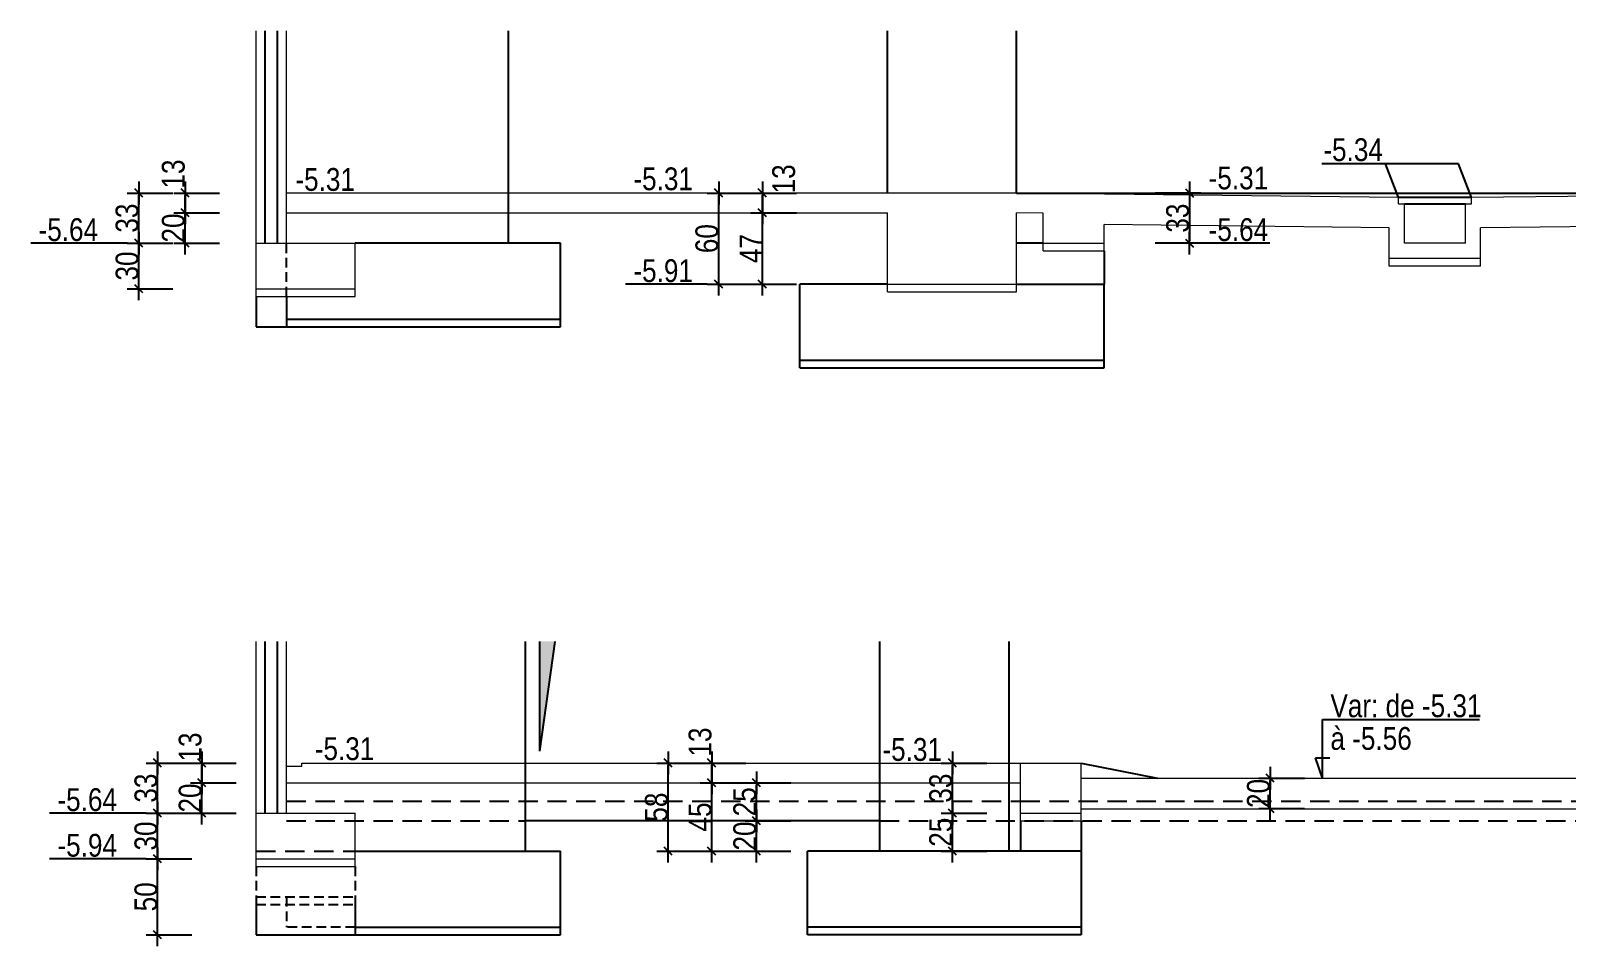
# Model space of a CAD drawing. Header units: centimetres. Extents: x -4990 to 114398, y -61489 to -12305.
# Drawn here: x 65098 to 66108, y -16434 to -15831 of the extents above; entities that cross this region are included whole.
import ezdxf

# ---------------------------------------------------------------- set-up
doc = ezdxf.new("R2010")
doc.units = ezdxf.units.CM
doc.header["$LTSCALE"] = 0.5
doc.linetypes.add('CACHEX2', pattern=[19.05, 12.7, -6.35])
doc.layers.get('DEFPOINTS').update_dxf_attribs({"linetype": 'CONTINUOUS'})
for name, color, linetype in [('01_cote_gen', 4, 'CONTINUOUS'), ('01_linteaux', 2, 'CONTINUOUS'), ('01_poch_murs', 253, 'CONTINUOUS'), ('01_texte', 230, 'CONTINUOUS'), ('AA_COTES', 2, 'CONTINUOUS')]:
    doc.layers.add(name, color=color, linetype=linetype)
doc.layers.add('01_murs_coup', color=5, linetype='CONTINUOUS', lineweight=60)
doc.styles.add('ARIAL NA', font='ARIALN.TTF')
doc.styles.add('STYLE2', font='ARIALN.TTF')
doc.dimstyles.new('JB50', dxfattribs={"dimscale": 0.1, "dimtxt": 150, "dimasz": 15, "dimexe": 0.1, "dimexo": 0.1, "dimgap": 0.09, "dimtad": 1, "dimdec": 1, "dimdsep": 46, "dimtxsty": 'STYLE2', "dimblk1": 'BOND_G', "dimblk2": 'BOND_D', "dimsah": 1, "dimcen": 1.5, "dimdle": 0.01, "dimse1": 1, "dimse2": 1, "dimclrd": 4, "dimclre": 2, "dimclrt": 6, "dimazin": 2, "dimtfac": 2.333333, "dimtdec": 1, "dimtix": 1, "dimtmove": 2, "dimatfit": 3, "dimldrblk": 'BOND_G', "dimfxl": 1, "dimtolj": 1, "dimtzin": 0, "dimarcsym": 0})

# ---------------------------------------------------------------- blocks, each defined once
blk = doc.blocks.new('BOND_G')
at = {"layer": 'AA_COTES', "color": 0}
for p, q in [((0, -5), (0, 15)), ((5, 0), (-5, 0)), ((1.77, 1.77), (-1.77, -1.77))]:
    blk.add_line(p, q, dxfattribs=at)
blk = doc.blocks.new('BOND_D')
at = {"layer": 'AA_COTES', "color": 0}
for p, q in [((5, 0), (-5, 0)), ((-1.77, -1.77), (1.77, 1.77)), ((0, 5), (0, -15))]:
    blk.add_line(p, q, dxfattribs=at)
blk = doc.blocks.new('*D1382')
at = {"layer": '01_cote_gen', "color": 4, "lineweight": -2, "transparency": 16777216}
blk.add_line((65181.6, -16344.5), (65181.6, -16314.5), dxfattribs=at)
at = {"layer": 'DEFPOINTS', "color": 0, "transparency": 16777216}
for p in [(65181.6, -16313), (65261.3, -16313), (65257.3, -16346)]:
    blk.add_point(p, dxfattribs=at)
at = {"layer": '01_cote_gen', "color": 4, "lineweight": -2, "transparency": 16777216, "xscale": 1.5, "yscale": 1.5, "zscale": 1.5}
for name, p, rotation in [('BOND_D', (65181.6, -16313), 90), ('BOND_G', (65181.6, -16346), 270)]:
    blk.add_blockref(name, p, dxfattribs=dict(at, rotation=rotation))
at = {"layer": '01_cote_gen', "color": 6, "transparency": 16777216, "insert": (65174, -16329.5), "char_height": 15, "attachment_point": 5, "rotation": 90, "style": 'STYLE2'}
blk.add_mtext('\\A1;33', dxfattribs=at)
blk = doc.blocks.new('*D1383')
at = {"layer": '01_cote_gen', "color": 4, "lineweight": -2, "transparency": 16777216}
blk.add_line((65181.6, -16374.5), (65181.6, -16347.5), dxfattribs=at)
at = {"layer": 'DEFPOINTS', "color": 0, "transparency": 16777216}
for p in [(65181.6, -16346), (65222.2, -16346), (65222.2, -16376)]:
    blk.add_point(p, dxfattribs=at)
at = {"layer": '01_cote_gen', "color": 4, "lineweight": -2, "transparency": 16777216, "xscale": 1.5, "yscale": 1.5, "zscale": 1.5}
for name, p, rotation in [('BOND_D', (65181.6, -16346), 90), ('BOND_G', (65181.6, -16376), 270)]:
    blk.add_blockref(name, p, dxfattribs=dict(at, rotation=rotation))
at = {"layer": '01_cote_gen', "color": 6, "transparency": 16777216, "insert": (65174, -16361), "char_height": 15, "attachment_point": 5, "rotation": 90, "style": 'STYLE2'}
blk.add_mtext('\\A1;30', dxfattribs=at)
blk = doc.blocks.new('*D1384')
at = {"layer": '01_cote_gen', "color": 4, "lineweight": -2, "transparency": 16777216}
blk.add_line((65181.6, -16424.5), (65181.6, -16377.5), dxfattribs=at)
at = {"layer": 'DEFPOINTS', "color": 0, "transparency": 16777216}
for p in [(65181.6, -16376), (65222.2, -16376), (65222.2, -16426)]:
    blk.add_point(p, dxfattribs=at)
at = {"layer": '01_cote_gen', "color": 4, "lineweight": -2, "transparency": 16777216, "xscale": 1.5, "yscale": 1.5, "zscale": 1.5}
for name, p, rotation in [('BOND_D', (65181.6, -16376), 90), ('BOND_G', (65181.6, -16426), 270)]:
    blk.add_blockref(name, p, dxfattribs=dict(at, rotation=rotation))
at = {"layer": '01_cote_gen', "color": 6, "transparency": 16777216, "insert": (65174, -16401), "char_height": 15, "attachment_point": 5, "rotation": 90, "style": 'STYLE2'}
blk.add_mtext('\\A1;50', dxfattribs=at)
blk = doc.blocks.new('*D1385')
at = {"layer": '01_cote_gen', "color": 4, "lineweight": -2, "transparency": 16777216}
blk.add_line((65210.7, -16344.5), (65210.7, -16327.5), dxfattribs=at)
at = {"layer": 'DEFPOINTS', "color": 0, "transparency": 16777216}
for p in [(65210.7, -16326), (65284.4, -16326), (65284.4, -16346)]:
    blk.add_point(p, dxfattribs=at)
at = {"layer": '01_cote_gen', "color": 4, "lineweight": -2, "transparency": 16777216, "xscale": 1.5, "yscale": 1.5, "zscale": 1.5}
for name, p, rotation in [('BOND_D', (65210.7, -16326), 90), ('BOND_G', (65210.7, -16346), 270)]:
    blk.add_blockref(name, p, dxfattribs=dict(at, rotation=rotation))
at = {"layer": '01_cote_gen', "color": 6, "transparency": 16777216, "insert": (65203.1, -16336), "char_height": 15, "attachment_point": 5, "rotation": 90, "style": 'STYLE2'}
blk.add_mtext('\\A1;20', dxfattribs=at)
blk = doc.blocks.new('*D1386')
at = {"layer": '01_cote_gen', "color": 4, "lineweight": -2, "transparency": 16777216}
blk.add_line((65210.7, -16324.5), (65210.7, -16314.5), dxfattribs=at)
at = {"layer": 'DEFPOINTS', "color": 0, "transparency": 16777216}
for p in [(65210.7, -16313), (65288.5, -16313), (65288.5, -16326)]:
    blk.add_point(p, dxfattribs=at)
at = {"layer": '01_cote_gen', "color": 4, "lineweight": -2, "transparency": 16777216, "xscale": 1.5, "yscale": 1.5, "zscale": 1.5}
for name, p, rotation in [('BOND_D', (65210.7, -16313), 90), ('BOND_G', (65210.7, -16326), 270)]:
    blk.add_blockref(name, p, dxfattribs=dict(at, rotation=rotation))
at = {"layer": '01_cote_gen', "color": 6, "transparency": 16777216, "insert": (65203.1, -16302.5), "char_height": 15, "attachment_point": 5, "rotation": 90, "style": 'STYLE2'}
blk.add_mtext('\\A1;13', dxfattribs=at)
blk = doc.blocks.new('*D1387')
at = {"layer": '01_cote_gen', "color": 4, "lineweight": -2, "transparency": 16777216}
blk.add_line((65517.3, -16369.5), (65517.3, -16314.5), dxfattribs=at)
at = {"layer": 'DEFPOINTS', "color": 0, "transparency": 16777216}
for p in [(65517.3, -16313), (65568.7, -16313), (65588.9, -16371)]:
    blk.add_point(p, dxfattribs=at)
at = {"layer": '01_cote_gen', "color": 4, "lineweight": -2, "transparency": 16777216, "xscale": 1.5, "yscale": 1.5, "zscale": 1.5}
for name, p, rotation in [('BOND_D', (65517.3, -16313), 90), ('BOND_G', (65517.3, -16371), 270)]:
    blk.add_blockref(name, p, dxfattribs=dict(at, rotation=rotation))
at = {"layer": '01_cote_gen', "color": 6, "transparency": 16777216, "insert": (65509.6, -16342), "char_height": 15, "attachment_point": 5, "rotation": 90, "style": 'STYLE2'}
blk.add_mtext('\\A1;58', dxfattribs=at)
blk = doc.blocks.new('*D1388')
at = {"layer": '01_cote_gen', "color": 4, "lineweight": -2, "transparency": 16777216}
blk.add_line((65545.9, -16369.5), (65545.9, -16327.5), dxfattribs=at)
at = {"layer": 'DEFPOINTS', "color": 0, "transparency": 16777216}
for p in [(65545.9, -16326), (65578.4, -16326), (65588.9, -16371)]:
    blk.add_point(p, dxfattribs=at)
at = {"layer": '01_cote_gen', "color": 4, "lineweight": -2, "transparency": 16777216, "xscale": 1.5, "yscale": 1.5, "zscale": 1.5}
for name, p, rotation in [('BOND_D', (65545.9, -16326), 90), ('BOND_G', (65545.9, -16371), 270)]:
    blk.add_blockref(name, p, dxfattribs=dict(at, rotation=rotation))
at = {"layer": '01_cote_gen', "color": 6, "transparency": 16777216, "insert": (65538.3, -16348.5), "char_height": 15, "attachment_point": 5, "rotation": 90, "style": 'STYLE2'}
blk.add_mtext('\\A1;45', dxfattribs=at)
blk = doc.blocks.new('*D1389')
at = {"layer": '01_cote_gen', "color": 4, "lineweight": -2, "transparency": 16777216}
blk.add_line((65545.9, -16324.5), (65545.9, -16314.5), dxfattribs=at)
at = {"layer": 'DEFPOINTS', "color": 0, "transparency": 16777216}
for p in [(65545.9, -16313), (65556.9, -16313), (65556.9, -16326)]:
    blk.add_point(p, dxfattribs=at)
at = {"layer": '01_cote_gen', "color": 4, "lineweight": -2, "transparency": 16777216, "xscale": 1.5, "yscale": 1.5, "zscale": 1.5}
for name, p, rotation in [('BOND_D', (65545.9, -16313), 90), ('BOND_G', (65545.9, -16326), 270)]:
    blk.add_blockref(name, p, dxfattribs=dict(at, rotation=rotation))
at = {"layer": '01_cote_gen', "color": 6, "transparency": 16777216, "insert": (65538.3, -16299.2), "char_height": 15, "attachment_point": 5, "rotation": 90, "style": 'STYLE2'}
blk.add_mtext('\\A1;13', dxfattribs=at)
blk = doc.blocks.new('*D1390')
at = {"layer": '01_cote_gen', "color": 4, "lineweight": -2, "transparency": 16777216}
blk.add_line((65575.4, -16369.5), (65575.4, -16352.5), dxfattribs=at)
at = {"layer": 'DEFPOINTS', "color": 0, "transparency": 16777216}
for p in [(65575.4, -16351), (65586.1, -16351), (65588.9, -16371)]:
    blk.add_point(p, dxfattribs=at)
at = {"layer": '01_cote_gen', "color": 4, "lineweight": -2, "transparency": 16777216, "xscale": 1.5, "yscale": 1.5, "zscale": 1.5}
for name, p, rotation in [('BOND_D', (65575.4, -16351), 90), ('BOND_G', (65575.4, -16371), 270)]:
    blk.add_blockref(name, p, dxfattribs=dict(at, rotation=rotation))
at = {"layer": '01_cote_gen', "color": 6, "transparency": 16777216, "insert": (65567.7, -16361), "char_height": 15, "attachment_point": 5, "rotation": 90, "style": 'STYLE2'}
blk.add_mtext('\\A1;20', dxfattribs=at)
blk = doc.blocks.new('*D1391')
at = {"layer": '01_cote_gen', "color": 4, "lineweight": -2, "transparency": 16777216}
blk.add_line((65575.4, -16349.5), (65575.4, -16327.5), dxfattribs=at)
at = {"layer": 'DEFPOINTS', "color": 0, "transparency": 16777216}
for p in [(65575.4, -16326), (65590.5, -16326), (65590.5, -16351)]:
    blk.add_point(p, dxfattribs=at)
at = {"layer": '01_cote_gen', "color": 4, "lineweight": -2, "transparency": 16777216, "xscale": 1.5, "yscale": 1.5, "zscale": 1.5}
for name, p, rotation in [('BOND_D', (65575.4, -16326), 90), ('BOND_G', (65575.4, -16351), 270)]:
    blk.add_blockref(name, p, dxfattribs=dict(at, rotation=rotation))
at = {"layer": '01_cote_gen', "color": 6, "transparency": 16777216, "insert": (65567.7, -16338.5), "char_height": 15, "attachment_point": 5, "rotation": 90, "style": 'STYLE2'}
blk.add_mtext('\\A1;25', dxfattribs=at)
blk = doc.blocks.new('*D1401')
at = {"layer": '01_cote_gen', "color": 4, "lineweight": -2, "transparency": 16777216}
blk.add_line((65199.7, -15969.6), (65199.7, -15952.6), dxfattribs=at)
at = {"layer": 'DEFPOINTS', "color": 0, "transparency": 16777216}
for p in [(65199.7, -15951.1), (65377.7, -15951.1), (65373.8, -15971.1)]:
    blk.add_point(p, dxfattribs=at)
at = {"layer": '01_cote_gen', "color": 4, "lineweight": -2, "transparency": 16777216, "xscale": 1.5, "yscale": 1.5, "zscale": 1.5}
for name, p, rotation in [('BOND_D', (65199.7, -15951.1), 90), ('BOND_G', (65199.7, -15971.1), 270)]:
    blk.add_blockref(name, p, dxfattribs=dict(at, rotation=rotation))
at = {"layer": '01_cote_gen', "color": 6, "transparency": 16777216, "insert": (65192, -15961.1), "char_height": 15, "attachment_point": 5, "rotation": 90, "style": 'STYLE2'}
blk.add_mtext('\\A1;20', dxfattribs=at)
blk = doc.blocks.new('*D1402')
at = {"layer": '01_cote_gen', "color": 4, "lineweight": -2, "transparency": 16777216}
blk.add_line((65199.7, -15949.6), (65199.7, -15939.6), dxfattribs=at)
at = {"layer": 'DEFPOINTS', "color": 0, "transparency": 16777216}
for p in [(65199.7, -15938.1), (65292.5, -15938.1), (65292.5, -15951.1)]:
    blk.add_point(p, dxfattribs=at)
at = {"layer": '01_cote_gen', "color": 4, "lineweight": -2, "transparency": 16777216, "xscale": 1.5, "yscale": 1.5, "zscale": 1.5}
for name, p, rotation in [('BOND_D', (65199.7, -15938.1), 90), ('BOND_G', (65199.7, -15951.1), 270)]:
    blk.add_blockref(name, p, dxfattribs=dict(at, rotation=rotation))
at = {"layer": '01_cote_gen', "color": 6, "transparency": 16777216, "insert": (65192, -15925.6), "char_height": 15, "attachment_point": 5, "rotation": 90, "style": 'STYLE2'}
blk.add_mtext('\\A1;13', dxfattribs=at)
blk = doc.blocks.new('*D1403')
at = {"layer": '01_cote_gen', "color": 4, "lineweight": -2, "transparency": 16777216}
blk.add_line((65169.2, -15969.6), (65169.2, -15939.6), dxfattribs=at)
at = {"layer": 'DEFPOINTS', "color": 0, "transparency": 16777216}
for p in [(65169.2, -15938.1), (65222.2, -15938.1), (65222.2, -15971.1)]:
    blk.add_point(p, dxfattribs=at)
at = {"layer": '01_cote_gen', "color": 4, "lineweight": -2, "transparency": 16777216, "xscale": 1.5, "yscale": 1.5, "zscale": 1.5}
for name, p, rotation in [('BOND_D', (65169.2, -15938.1), 90), ('BOND_G', (65169.2, -15971.1), 270)]:
    blk.add_blockref(name, p, dxfattribs=dict(at, rotation=rotation))
at = {"layer": '01_cote_gen', "color": 6, "transparency": 16777216, "insert": (65161.6, -15954.6), "char_height": 15, "attachment_point": 5, "rotation": 90, "style": 'STYLE2'}
blk.add_mtext('\\A1;33', dxfattribs=at)
blk = doc.blocks.new('*D1404')
at = {"layer": '01_cote_gen', "color": 4, "lineweight": -2, "transparency": 16777216}
blk.add_line((65169.2, -15999.6), (65169.2, -15972.6), dxfattribs=at)
at = {"layer": 'DEFPOINTS', "color": 0, "transparency": 16777216}
for p in [(65169.2, -15971.1), (65295.2, -15971.1), (65298.8, -16001.1)]:
    blk.add_point(p, dxfattribs=at)
at = {"layer": '01_cote_gen', "color": 4, "lineweight": -2, "transparency": 16777216, "xscale": 1.5, "yscale": 1.5, "zscale": 1.5}
for name, p, rotation in [('BOND_D', (65169.2, -15971.1), 90), ('BOND_G', (65169.2, -16001.1), 270)]:
    blk.add_blockref(name, p, dxfattribs=dict(at, rotation=rotation))
at = {"layer": '01_cote_gen', "color": 6, "transparency": 16777216, "insert": (65161.6, -15986.1), "char_height": 15, "attachment_point": 5, "rotation": 90, "style": 'STYLE2'}
blk.add_mtext('\\A1;30', dxfattribs=at)
blk = doc.blocks.new('*D1405')
at = {"layer": '01_cote_gen', "color": 4, "lineweight": -2, "transparency": 16777216}
blk.add_line((65550.5, -15996.6), (65550.5, -15939.6), dxfattribs=at)
at = {"layer": 'DEFPOINTS', "color": 0, "transparency": 16777216}
for p in [(65550.5, -15938.1), (65584.9, -15938.1), (65584.9, -15998.1)]:
    blk.add_point(p, dxfattribs=at)
at = {"layer": '01_cote_gen', "color": 4, "lineweight": -2, "transparency": 16777216, "xscale": 1.5, "yscale": 1.5, "zscale": 1.5}
for name, p, rotation in [('BOND_D', (65550.5, -15938.1), 90), ('BOND_G', (65550.5, -15998.1), 270)]:
    blk.add_blockref(name, p, dxfattribs=dict(at, rotation=rotation))
at = {"layer": '01_cote_gen', "color": 6, "transparency": 16777216, "insert": (65542.8, -15968.1), "char_height": 15, "attachment_point": 5, "rotation": 90, "style": 'STYLE2'}
blk.add_mtext('\\A1;60', dxfattribs=at)
blk = doc.blocks.new('*D1406')
at = {"layer": '01_cote_gen', "color": 4, "lineweight": -2, "transparency": 16777216}
blk.add_line((65579.2, -15996.6), (65579.2, -15952.6), dxfattribs=at)
at = {"layer": 'DEFPOINTS', "color": 0, "transparency": 16777216}
for p in [(65579.2, -15951.1), (65602.7, -15951.1), (65607.6, -15998.1)]:
    blk.add_point(p, dxfattribs=at)
at = {"layer": '01_cote_gen', "color": 4, "lineweight": -2, "transparency": 16777216, "xscale": 1.5, "yscale": 1.5, "zscale": 1.5}
for name, p, rotation in [('BOND_D', (65579.2, -15951.1), 90), ('BOND_G', (65579.2, -15998.1), 270)]:
    blk.add_blockref(name, p, dxfattribs=dict(at, rotation=rotation))
at = {"layer": '01_cote_gen', "color": 6, "transparency": 16777216, "insert": (65571.7, -15974.6), "char_height": 15, "attachment_point": 5, "rotation": 90, "style": 'STYLE2'}
blk.add_mtext('\\A1;47', dxfattribs=at)
blk = doc.blocks.new('*D1407')
at = {"layer": '01_cote_gen', "color": 4, "lineweight": -2, "transparency": 16777216}
blk.add_line((65579.2, -15949.6), (65579.2, -15939.6), dxfattribs=at)
at = {"layer": 'DEFPOINTS', "color": 0, "transparency": 16777216}
for p in [(65579.2, -15938.1), (65595.1, -15938.1), (65595.1, -15951.1)]:
    blk.add_point(p, dxfattribs=at)
at = {"layer": '01_cote_gen', "color": 4, "lineweight": -2, "transparency": 16777216, "xscale": 1.5, "yscale": 1.5, "zscale": 1.5}
for name, p, rotation in [('BOND_D', (65579.2, -15938.1), 90), ('BOND_G', (65579.2, -15951.1), 270)]:
    blk.add_blockref(name, p, dxfattribs=dict(at, rotation=rotation))
at = {"layer": '01_cote_gen', "color": 6, "transparency": 16777216, "insert": (65593.3, -15928.8), "char_height": 15, "attachment_point": 5, "rotation": 90, "style": 'STYLE2'}
blk.add_mtext('\\A1;13', dxfattribs=at)
blk = doc.blocks.new('*D1408')
at = {"layer": '01_cote_gen', "color": 4, "lineweight": -2, "transparency": 16777216}
blk.add_line((65860, -15939.6), (65860, -15969.6), dxfattribs=at)
at = {"layer": 'DEFPOINTS', "color": 0, "transparency": 16777216}
for p in [(65754.8, -15938.1), (65783.9, -15971.1), (65860, -15971.1)]:
    blk.add_point(p, dxfattribs=at)
at = {"layer": '01_cote_gen', "color": 4, "lineweight": -2, "transparency": 16777216, "xscale": 1.5, "yscale": 1.5, "zscale": 1.5}
for name, p, rotation in [('BOND_G', (65860, -15938.1), 90), ('BOND_D', (65860, -15971.1), 270)]:
    blk.add_blockref(name, p, dxfattribs=dict(at, rotation=rotation))
at = {"layer": '01_cote_gen', "color": 6, "transparency": 16777216, "insert": (65852.3, -15954.6), "char_height": 15, "attachment_point": 5, "rotation": 90, "style": 'STYLE2'}
blk.add_mtext('\\A1;33', dxfattribs=at)
blk = doc.blocks.new('*D1471')
at = {"layer": '01_cote_gen', "color": 4, "lineweight": -2, "transparency": 16777216}
blk.add_line((65704.2, -16369.5), (65704.2, -16347.5), dxfattribs=at)
at = {"layer": 'DEFPOINTS', "color": 0, "transparency": 16777216}
for p in [(65704.2, -16346), (65773, -16346), (65773, -16371)]:
    blk.add_point(p, dxfattribs=at)
at = {"layer": '01_cote_gen', "color": 4, "lineweight": -2, "transparency": 16777216, "xscale": 1.5, "yscale": 1.5, "zscale": 1.5}
for name, p, rotation in [('BOND_D', (65704.2, -16346), 90), ('BOND_G', (65704.2, -16371), 270)]:
    blk.add_blockref(name, p, dxfattribs=dict(at, rotation=rotation))
at = {"layer": '01_cote_gen', "color": 6, "transparency": 16777216, "insert": (65696.5, -16358.5), "char_height": 15, "attachment_point": 5, "rotation": 90, "style": 'STYLE2'}
blk.add_mtext('\\A1;25', dxfattribs=at)
blk = doc.blocks.new('*D1472')
at = {"layer": '01_cote_gen', "color": 4, "lineweight": -2, "transparency": 16777216}
blk.add_line((65704.2, -16344.5), (65704.2, -16314.5), dxfattribs=at)
at = {"layer": 'DEFPOINTS', "color": 0, "transparency": 16777216}
for p in [(65704.2, -16313), (65726.7, -16313), (65726.7, -16346)]:
    blk.add_point(p, dxfattribs=at)
at = {"layer": '01_cote_gen', "color": 4, "lineweight": -2, "transparency": 16777216, "xscale": 1.5, "yscale": 1.5, "zscale": 1.5}
for name, p, rotation in [('BOND_D', (65704.2, -16313), 90), ('BOND_G', (65704.2, -16346), 270)]:
    blk.add_blockref(name, p, dxfattribs=dict(at, rotation=rotation))
at = {"layer": '01_cote_gen', "color": 6, "transparency": 16777216, "insert": (65696.5, -16329.5), "char_height": 15, "attachment_point": 5, "rotation": 90, "style": 'STYLE2'}
blk.add_mtext('\\A1;33', dxfattribs=at)
blk = doc.blocks.new('*D1473')
at = {"layer": '01_cote_gen', "color": 4, "lineweight": -2, "transparency": 16777216}
blk.add_line((65913.1, -16341.5), (65913.1, -16324.5), dxfattribs=at)
at = {"layer": 'DEFPOINTS', "color": 0, "transparency": 16777216}
for p in [(65913.1, -16323), (65938.3, -16323), (65938.3, -16343)]:
    blk.add_point(p, dxfattribs=at)
at = {"layer": '01_cote_gen', "color": 4, "lineweight": -2, "transparency": 16777216, "xscale": 1.5, "yscale": 1.5, "zscale": 1.5}
for name, p, rotation in [('BOND_D', (65913.1, -16323), 90), ('BOND_G', (65913.1, -16343), 270)]:
    blk.add_blockref(name, p, dxfattribs=dict(at, rotation=rotation))
at = {"layer": '01_cote_gen', "color": 6, "transparency": 16777216, "insert": (65905.4, -16333), "char_height": 15, "attachment_point": 5, "rotation": 90, "style": 'STYLE2'}
blk.add_mtext('\\A1;20', dxfattribs=at)

msp = doc.modelspace()

# ---------------------------------------------------------------- linework, layer by layer
at = {"layer": '01_linteaux'}
for p, q in [((65252.406, -15971.127), (65252.406, -15831.335)), ((65260.406, -15971.127), (65260.406, -15831.335)), ((65412.408, -15971.127), (65412.408, -15831.335)), ((65661.405, -15938.127), (65661.405, -15831.335)), ((65746.401, -15938.127), (65746.401, -15831.335)), ((65746.401, -15938.127), (66771.401, -15938.127)), ((66045.403, -15941.127), (65997.403, -15941.127)), ((66001.403, -15945.127), (66041.403, -15945.127)), ((65446.405, -15971.127), (65311.406, -15971.127)), ((65446.405, -16026.127), (65446.405, -15971.127)), ((65763.903, -15971.127), (65746.401, -15971.127)), ((65803.903, -15976.127), (65803.903, -15998.127)), ((65603.903, -16053.127), (65603.903, -15998.127)), ((65661.405, -15998.127), (65603.903, -15998.127)), ((65746.401, -15998.127), (65803.903, -15998.127)), ((65803.903, -16053.127), (65803.903, -15998.127)), ((65246.406, -16006.127), (65246.406, -16026.127)), ((65266.406, -16006.127), (65266.406, -16026.127)), ((65266.406, -16021.127), (65446.405, -16021.127)), ((65246.406, -16026.127), (65446.405, -16026.127)), ((65603.903, -16048.127), (65803.903, -16048.127)), ((65603.903, -16053.127), (65803.903, -16053.127)), ((65252.398, -16346.045), (65252.398, -16233.045)), ((65260.398, -16346.045), (65260.398, -16233.045)), ((65423.409, -16371.045), (65423.409, -16233.045)), ((65656.405, -16371.045), (65656.405, -16233.045)), ((65741.401, -16371.045), (65741.401, -16233.045)), ((65788.908, -16313.045), (65838.907, -16323.045)), ((65656.405, -16351.045), (65423.409, -16351.045)), ((65748.903, -16351.045), (65748.903, -16371.045)), ((65788.908, -16351.045), (65788.908, -16371.045)), ((65311.398, -16371.045), (65446.398, -16371.045)), ((65446.398, -16426.045), (65446.398, -16371.045)), ((65608.903, -16426.045), (65608.903, -16371.045)), ((65788.908, -16371.045), (65608.903, -16371.045)), ((65788.908, -16371.045), (65788.908, -16426.045)), ((65246.398, -16406.045), (65246.398, -16426.045)), ((65311.398, -16406.045), (65311.398, -16426.045)), ((65311.398, -16421.045), (65446.398, -16421.045)), ((65788.908, -16421.045), (65608.903, -16421.045)), ((65246.398, -16426.045), (65446.398, -16426.045)), ((65788.908, -16426.045), (65608.903, -16426.045))]:
    msp.add_line(p, q, dxfattribs=at)
at = {"layer": '01_linteaux', "linetype": 'CACHEX2'}
for p, q in [((65266.406, -16006.127), (65266.406, -15971.127)), ((65246.398, -16381.045), (65246.398, -16406.045)), ((65311.398, -16381.045), (65311.398, -16406.045)), ((65246.398, -16401.045), (65311.398, -16401.045)), ((65266.398, -16401.045), (65266.398, -16421.045)), ((65246.398, -16406.045), (65311.398, -16406.045)), ((65311.398, -16421.045), (65266.398, -16421.045))]:
    msp.add_line(p, q, dxfattribs=at)
at = {"layer": '01_linteaux', "linetype": 'CACHEX2', "ltscale": 2}
for p, q in [((65266.398, -16338.045), (65748.903, -16338.045)), ((65748.903, -16338.045), (66238.903, -16338.045)), ((65266.398, -16351.045), (65423.409, -16351.045)), ((65656.405, -16351.045), (66238.903, -16351.045)), ((65246.398, -16371.045), (65311.398, -16371.045))]:
    msp.add_line(p, q, dxfattribs=at)
at = {"layer": '01_murs_coup', "linetype": 'Continuous', "lineweight": 0}
for p, q in [((65246.406, -16006.127), (65246.406, -15831.335)), ((65266.406, -15971.127), (65266.406, -15831.335)), ((65746.401, -15938.127), (65266.406, -15938.127)), ((65997.403, -15941.127), (65746.401, -15938.127)), ((66296.405, -15938.127), (66045.403, -15941.127)), ((65997.403, -15945.127), (65997.403, -15941.127)), ((65997.403, -15945.127), (66001.403, -15945.127)), ((66001.403, -15971.127), (66001.403, -15945.127)), ((66041.403, -15945.127), (66045.403, -15945.127)), ((66041.403, -15971.127), (66041.403, -15945.127)), ((66045.403, -15945.127), (66045.403, -15941.127)), ((65266.406, -15951.127), (65661.405, -15951.127)), ((65661.405, -16003.127), (65661.405, -15951.127)), ((65746.401, -16003.127), (65746.401, -15951.128)), ((65763.903, -15951.337), (65746.401, -15951.128)), ((65763.903, -15976.127), (65763.903, -15951.337)), ((65803.903, -15976.127), (65803.903, -15958.815)), ((65991.403, -15961.056), (65803.903, -15958.815)), ((65991.403, -15986.127), (65991.403, -15961.056)), ((66238.903, -15958.815), (66051.403, -15961.056)), ((66051.403, -15986.127), (66051.403, -15961.056)), ((65246.406, -15971.127), (65311.406, -15971.127)), ((65311.406, -16006.127), (65311.406, -15971.127)), ((65763.903, -15971.127), (65803.903, -15971.127)), ((66041.403, -15971.127), (66001.403, -15971.127)), ((65763.903, -15976.127), (65803.903, -15976.127)), ((66051.403, -15981.127), (65991.403, -15981.127)), ((66051.403, -15986.127), (65991.403, -15986.127)), ((65246.406, -16001.127), (65311.406, -16001.127)), ((65661.405, -15998.127), (65746.401, -15998.127)), ((65246.406, -16006.127), (65311.406, -16006.127)), ((65661.405, -16003.127), (65746.401, -16003.127)), ((65246.398, -16381.045), (65246.398, -16233.045)), ((65266.398, -16346.045), (65266.398, -16233.045)), ((65276.398, -16313.045), (65788.908, -16313.045)), ((65276.398, -16315.045), (65276.398, -16313.045)), ((65748.903, -16351.045), (65748.903, -16313.045)), ((65788.908, -16351.045), (65788.908, -16313.045)), ((65266.398, -16315.045), (65276.398, -16315.045)), ((65788.908, -16323.045), (66238.903, -16323.045)), ((65266.398, -16326.045), (65748.903, -16326.045)), ((65788.908, -16343.045), (66238.903, -16343.045)), ((65246.398, -16346.045), (65311.398, -16346.045)), ((65311.398, -16381.045), (65311.398, -16346.045)), ((65748.903, -16346.045), (65788.908, -16346.045)), ((65748.903, -16351.045), (65788.908, -16351.045)), ((65246.398, -16376.045), (65311.398, -16376.045)), ((65246.398, -16381.045), (65311.398, -16381.045))]:
    msp.add_line(p, q, dxfattribs=at)
at = {"layer": '01_poch_murs'}
for q in [(65432.85, -16233.045), (65443.091, -16233.045)]:
    msp.add_line((65432.85, -16305.143), q, dxfattribs=at)
msp.add_solid([(65432.85, -16233.045), (65432.85, -16305.143), (65443.091, -16233.045)], dxfattribs=at)
at = {"layer": '01_texte'}
for p, q in [((66036.839, -15918.892), (65947.119, -15918.892)), ((65997.403, -15941.127), (65988.839, -15918.892)), ((66045.403, -15941.127), (66036.839, -15918.892)), ((65161.724, -15971.127), (65098.188, -15971.127)), ((65912.762, -15971.127), (65867.457, -15971.127)), ((65542.96, -15998.127), (65489.27, -15998.127)), ((65947.52, -16323.045), (65947.52, -16284.309)), ((65947.52, -16284.309), (66050.624, -16284.309)), ((65947.52, -16323.045), (65942.9, -16309.62)), ((65942.9, -16309.62), (65952.394, -16309.62)), ((65174.134, -16346.045), (65110.598, -16346.045)), ((65174.134, -16376.045), (65110.598, -16376.045))]:
    msp.add_line(p, q, dxfattribs=at)

# ---------------------------------------------------------------- texts
at = {"layer": '01_texte', "style": 'ARIAL NA'}
for s, p in [('-5.34', (65948.035, -15917.1)), ('-5.31', (65872.608, -15935.665)), ('-5.31', (65272.204, -15936.671)), ('-5.31', (65494.421, -15936.259)), ('-5.64', (65103.339, -15969.671)), ('-5.64', (65872.608, -15969.671)), ('-5.91', (65494.421, -15996.671)), ('Var: de -5.31', (65952.671, -16282.854)), ('à -5.56   ', (65952.671, -16304.334)), ('-5.31', (65284.948, -16311.085)), ('-5.31', (65658.146, -16311.589)), ('-5.64', (65115.749, -16344.589)), ('-5.94', (65115.749, -16374.589))]:
    msp.add_text(s, height=15, dxfattribs=at).set_placement(p)

# ---------------------------------------------------------------- dimensions: what is measured, and where the dimension line sits
at = {"layer": '01_cote_gen'}
for base, p1, p2, picture, middle in [((65199.713, -15938.127), (65292.501, -15951.127), (65292.501, -15938.127), '*D1402', (65192.045, -15925.553)), ((65579.2, -15938.127), (65595.057, -15951.127), (65595.057, -15938.127), '*D1407', (65593.336, -15928.779)), ((65210.732, -16313.045), (65288.483, -16326.045), (65288.483, -16313.045), '*D1386', (65203.064, -16302.492)), ((65545.935, -16313.045), (65556.853, -16326.045), (65556.853, -16313.045), '*D1389', (65538.267, -16299.195))]:
    dim = msp.add_linear_dim(base=base, p1=p1, p2=p2, angle=90, dimstyle='JB50', dxfattribs=at)
    dim.commit()
    dim.dimension.update_dxf_attribs({"geometry": picture, "text_midpoint": middle, "dimtype": 160})
for base, p1, p2, picture, middle in [((65169.224, -15938.127), (65222.213, -15971.127), (65222.213, -15938.127), '*D1403', (65161.556, -15954.627)), ((65550.46, -15938.127), (65584.878, -15998.127), (65584.878, -15938.127), '*D1405', (65542.792, -15968.127)), ((65859.957, -15971.127), (65754.798, -15938.127), (65783.903, -15971.127), '*D1408', (65852.289, -15954.627)), ((65199.713, -15951.127), (65373.773, -15971.127), (65377.721, -15951.127), '*D1401', (65192.045, -15961.127)), ((65579.2, -15951.127), (65607.611, -15998.127), (65602.655, -15951.127), '*D1406', (65571.691, -15974.627)), ((65169.224, -15971.127), (65298.761, -16001.127), (65295.248, -15971.127), '*D1404', (65161.556, -15986.127)), ((65181.634, -16313.045), (65257.26, -16346.045), (65261.319, -16313.045), '*D1382', (65173.966, -16329.545)), ((65517.31, -16313.045), (65588.911, -16371.045), (65568.656, -16313.045), '*D1387', (65509.643, -16342.045)), ((65704.206, -16313.045), (65726.706, -16346.045), (65726.706, -16313.045), '*D1472', (65696.538, -16329.545)), ((65210.732, -16326.045), (65284.38, -16346.045), (65284.38, -16326.045), '*D1385', (65203.064, -16336.045)), ((65545.935, -16326.045), (65588.911, -16371.045), (65578.395, -16326.045), '*D1388', (65538.298, -16348.545)), ((65575.389, -16326.045), (65590.453, -16351.045), (65590.453, -16326.045), '*D1391', (65567.722, -16338.545)), ((65913.084, -16323.045), (65938.296, -16343.045), (65938.296, -16323.045), '*D1473', (65905.417, -16333.045)), ((65181.634, -16346.045), (65222.209, -16376.045), (65222.209, -16346.045), '*D1383', (65173.966, -16361.045)), ((65575.389, -16351.045), (65588.911, -16371.045), (65586.139, -16351.045), '*D1390', (65567.722, -16361.045)), ((65704.206, -16346.045), (65773.03, -16371.045), (65773.03, -16346.045), '*D1471', (65696.538, -16358.545)), ((65181.634, -16376.045), (65222.209, -16426.045), (65222.209, -16376.045), '*D1384', (65173.966, -16401.045))]:
    dim = msp.add_linear_dim(base=base, p1=p1, p2=p2, angle=90, dimstyle='JB50', dxfattribs=at)
    dim.commit()
    dim.dimension.update_dxf_attribs({"geometry": picture, "text_midpoint": middle})

doc.saveas('drawing.dxf')
